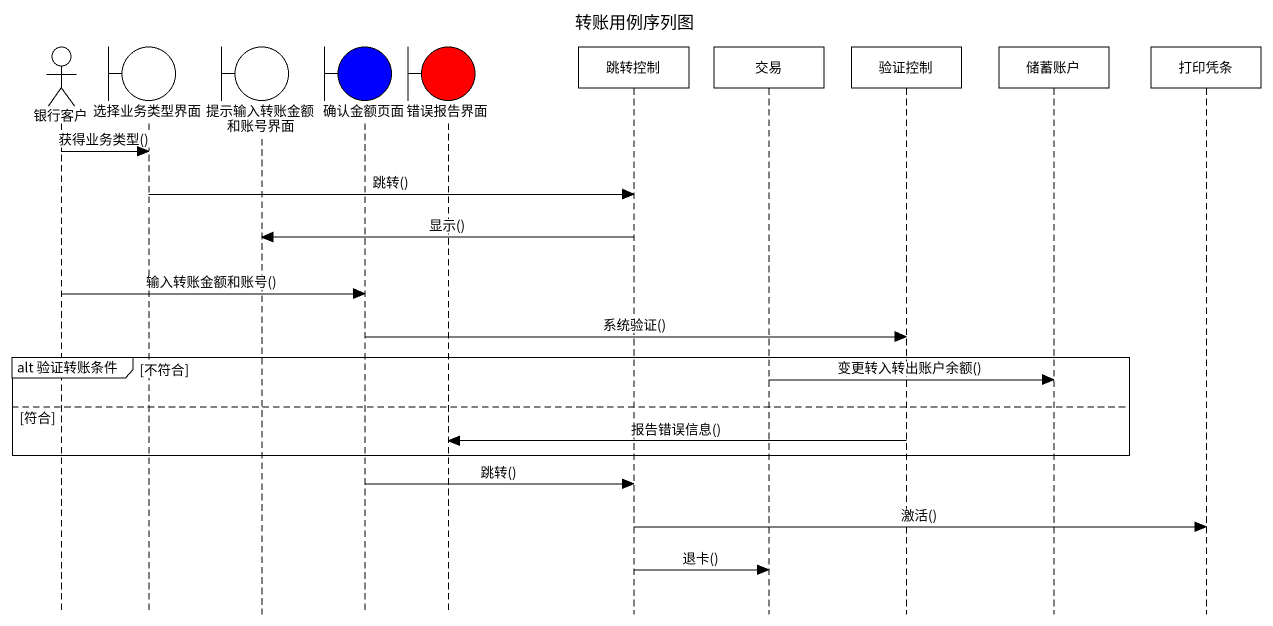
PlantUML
@startuml
title 转账用例序列图
hide footbox
actor 银行客户
boundary 选择业务类型界面
boundary 提示输入转账金额和账号界面
boundary 确认金额页面 #0000FF
boundary 错误报告界面 #FF0000
participant 跳转控制
participant 交易
participant 验证控制
participant 储蓄账户
participant 打印凭条

银行客户 -> 选择业务类型界面 : 获得业务类型()
选择业务类型界面 -> 跳转控制 : 跳转()
跳转控制 -> 提示输入转账金额和账号界面 : 显示()
银行客户 -> 确认金额页面 : 输入转账金额和账号()
确认金额页面 -> 验证控制 : 系统验证()
group alt 验证转账条件 [不符合]
  交易 -> 储蓄账户 : 变更转入转出账户余额()
else 符合
  验证控制 -> 错误报告界面 : 报告错误信息()
end
确认金额页面 -> 跳转控制 : 跳转()
跳转控制 -> 打印凭条 : 激活()
跳转控制 -> 交易 : 退卡()
@enduml
